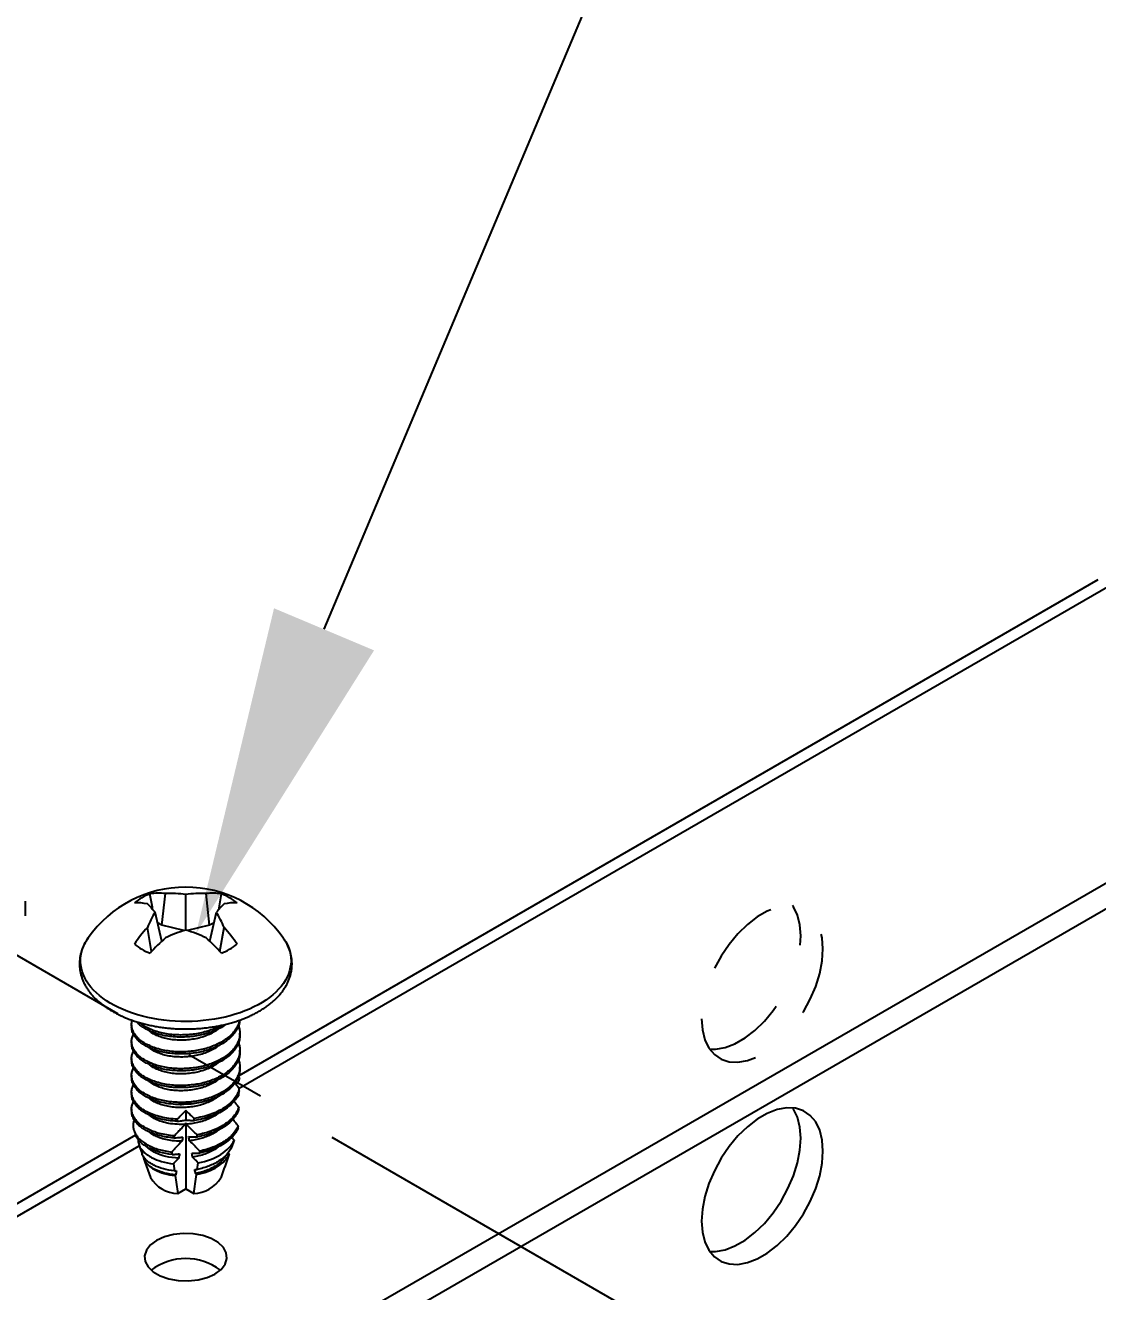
# Model space of a CAD drawing. Extents: x -3.5 to 15.6, y -13 to 0.
# Drawn here: x 4.466 to 6.091, y -5.516 to -3.599 of the extents above; entities that cross this region are included whole.
import ezdxf
from ezdxf import colors
from ezdxf.entities.mleader import LeaderData, LeaderLine
from ezdxf.math import Vec2, Vec3

# ---------------------------------------------------------------- set-up
doc = ezdxf.new("R2010")
doc.units = 0
doc.header["$LTSCALE"] = 0.5
doc.header["$MEASUREMENT"] = 0
doc.linetypes.add('CENTER', pattern=[2, 1.25, -0.25, 0.25, -0.25])
doc.linetypes.add('HIDDEN', pattern=[0.375, 0.25, -0.125])
for name, color, linetype in [('Centerline', 210, 'CENTER'), ('FAB DWG', 221, 'CONTINUOUS'), ('Hardware', 242, 'CONTINUOUS'), ('WallMount Bracket', 190, 'CONTINUOUS')]:
    doc.layers.add(name, color=color, linetype=linetype)
doc.styles.get("Standard").update_dxf_attribs({"font": 'arial.ttf'})

msp = doc.modelspace()

# ---------------------------------------------------------------- linework, layer by layer
at = {"layer": 'Centerline', "transparency": 16777216}
msp.add_line((4.064604, -4.782413), (6.660352, -6.281069), dxfattribs=at)
at = {"layer": 'Hardware', "linetype": 'Continuous', "lineweight": 25, "transparency": 16777216}
for p, q in [((4.466298, -4.947023), (4.466298, -4.924774)), ((4.673147, -4.961571), (4.678472, -4.913438)), ((4.709303, -4.968689), (4.709303, -4.914968)), ((4.745458, -4.961571), (4.740133, -4.913438)), ((4.759209, -4.937849), (4.763456, -4.913881)), ((4.672999, -4.985578), (4.662773, -4.941828)), ((4.745606, -4.985578), (4.755832, -4.941828)), ((4.657442, -5.001241), (4.651206, -4.964774)), ((4.673147, -4.961571), (4.66649, -4.957727)), ((4.706569, -4.969563), (4.673147, -4.961571)), ((4.745458, -4.961571), (4.712037, -4.969563)), ((4.752116, -4.957727), (4.745458, -4.961571)), ((4.761164, -5.001241), (4.767399, -4.964774)), ((4.627303, -5.112125), (4.627303, -5.115314)), ((4.627303, -5.137642), (4.627303, -5.140831)), ((4.791303, -5.128073), (4.791303, -5.124883)), ((4.791303, -5.15359), (4.791303, -5.1504)), ((4.627303, -5.163159), (4.627303, -5.166348)), ((4.791303, -5.179107), (4.791303, -5.175917)), ((4.627303, -5.188675), (4.627303, -5.191865)), ((4.790508, -5.194279), (4.787186, -5.19484)), ((4.789187, -5.190276), (4.790508, -5.194279)), ((4.627303, -5.214192), (4.627303, -5.217382)), ((4.78922, -5.215674), (4.78973, -5.216902)), ((4.709303, -5.231191), (4.709303, -5.231702)), ((4.78973, -5.216902), (4.788751, -5.217041)), ((4.627303, -5.239709), (4.627303, -5.242899)), ((4.709303, -5.242069), (4.709303, -5.25658)), ((4.630911, -5.272724), (4.632966, -5.278523)), ((4.709303, -5.260681), (4.709303, -5.360552)), ((4.782456, -5.28716), (4.778861, -5.29737)), ((4.638366, -5.293761), (4.643341, -5.307797)), ((4.688083, -5.304927), (4.688607, -5.308593)), ((4.730294, -5.306525), (4.730734, -5.303443)), ((4.730734, -5.303443), (4.730732, -5.30343)), ((4.773793, -5.305707), (4.77526, -5.307593)), ((4.645538, -5.313998), (4.655909, -5.343261)), ((4.662983, -5.331997), (4.66328, -5.331627)), ((4.690619, -5.322674), (4.692136, -5.333268)), ((4.726753, -5.33129), (4.728194, -5.321223)), ((4.697069, -5.367614), (4.709303, -5.360552)), ((4.709303, -5.360552), (4.721537, -5.367614))]:
    msp.add_line(p, q, dxfattribs=at)
at = {"layer": 'Hardware', "linetype": 'Continuous', "lineweight": 25, "transparency": 16777216, "flags": 128}
msp.add_lwpolyline([(4.857086, -4.980504), (4.85803, -4.981879), (4.860905, -4.986536), (4.863343, -4.991275), (4.865336, -4.996082), (4.86688, -5.000945), (4.867969, -5.005848), (4.868601, -5.010778), (4.868773, -5.01572), (4.868486, -5.020661), (4.867739, -5.025585), (4.866536, -5.03048), (4.86488, -5.03533), (4.862775, -5.040121), (4.860227, -5.044841), (4.857244, -5.049475), (4.853835, -5.054009), (4.850009, -5.058432), (4.845777, -5.062729), (4.841152, -5.06689), (4.836147, -5.070901), (4.830776, -5.074751), (4.825055, -5.078429), (4.819, -5.081924), (4.812628, -5.085227), (4.805959, -5.088328), (4.799011, -5.091217), (4.791805, -5.093887), (4.78436, -5.09633), (4.776699, -5.098539), (4.768844, -5.100507), (4.760817, -5.102229), (4.752642, -5.103699), (4.744342, -5.104915), (4.73594, -5.105871), (4.727462, -5.106566), (4.718932, -5.106996), (4.710373, -5.107162), (4.701812, -5.107063), (4.693272, -5.106698), (4.684779, -5.106069), (4.676356, -5.105178), (4.668028, -5.104027), (4.659819, -5.10262), (4.651753, -5.100961), (4.643853, -5.099054), (4.636141, -5.096905), (4.628641, -5.09452), (4.621373, -5.091906), (4.614358, -5.08907), (4.607617, -5.086021), (4.60117, -5.082768), (4.595034, -5.07932), (4.589228, -5.075687), (4.583768, -5.071879), (4.578669, -5.067907), (4.573948, -5.063783), (4.569617, -5.059518), (4.565688, -5.055126), (4.562174, -5.050618), (4.559084, -5.046008), (4.556427, -5.041308), (4.55421, -5.036533), (4.552441, -5.031697), (4.551124, -5.026812), (4.550264, -5.021894), (4.549861, -5.016956), (4.549919, -5.012013), (4.550436, -5.007078), (4.551411, -5.002167), (4.552841, -4.997293), (4.554723, -4.992471), (4.55705, -4.987713), (4.559816, -4.983035), (4.561519, -4.980504)], dxfattribs=at)
at = {"layer": 'Hardware', "linetype": 'Continuous', "lineweight": 25, "transparency": 16777216}
for centre, radius, start, end in [((4.709303, -5.084321), 0.180605, 35.088025, 144.911975), ((4.687307, -4.996901), 0.089031, 111.173443, 128.821181), ((4.63499, -5.004725), 0.077268, 77.885451, 92.593717), ((4.668483, -5.001736), 0.088862, 83.545215, 98.629578), ((4.685659, -5.080072), 0.166789, 81.850485, 92.469624), ((4.732946, -5.080072), 0.166789, 87.530376, 98.149515), ((4.750123, -5.001736), 0.088862, 81.370422, 96.454785), ((4.731299, -4.996901), 0.089031, 51.178819, 68.826557), ((4.783615, -5.004725), 0.077268, 87.406283, 102.114549), ((4.572014, -5.013206), 0.115465, 38.183037, 46.696604), ((4.833811, -5.042437), 0.198434, 149.535047, 156.959914), ((4.846592, -5.013206), 0.115465, 133.303396, 141.816963), ((4.584794, -5.042437), 0.198434, 23.040086, 30.464953), ((4.822225, -5.118421), 0.229901, 138.062745, 146.059802), ((4.596381, -5.118421), 0.229901, 33.940198, 41.937255), ((4.91649, -5.243095), 0.354402, 132.191049, 137.511631), ((4.789501, -5.223874), 0.26749, 107.446652, 114.524082), ((4.629104, -5.223874), 0.26749, 65.475918, 72.553348), ((4.502115, -5.243095), 0.354402, 42.488369, 47.808951), ((4.687307, -4.920696), 0.089031, 231.178819, 248.826557), ((4.731299, -4.920696), 0.089031, 291.173443, 308.821181), ((4.709303, -5.089422), 0.141769, 266.700402, 273.299598), ((4.720314, -5.213005), 0.091036, 276.572328, 310.881425), ((4.670828, -5.305097), 0.026798, 193.291218, 219.605402), ((4.697871, -5.319298), 0.048323, 209.728857, 269.048097), ((4.720194, -5.318088), 0.049544, 271.552597, 328.442026)]:
    msp.add_arc(centre, radius, start, end, dxfattribs=at)
for major_axis, ratio, start_param, end_param in [((0.062321, 0.512895), 0.10390592, 5.42915961, 5.43639533), ((0.055145, 0.579727), 0.10468317, 5.30065839, 5.30801504), ((0.062321, 0.512895), 0.10390592, 0.96300137, 0.96771048), ((-0.062321, 0.512895), 0.10390592, 5.3174782, 5.32018393), ((0.062321, 0.512895), 0.10390592, 5.3725775, 5.37953173), ((-0.062321, 0.512895), 0.10390592, 5.25905028, 5.26621633), ((0.055145, 0.579727), 0.10468317, 5.24317338, 5.25023477), ((0.062321, 0.512895), 0.10390592, 1.01985079, 1.02713426), ((0.049465, 0.407098), 0.10390592, 0.86332636, 0.87049742), ((-0.049465, 0.407098), 0.10390592, 5.41287653, 5.41985895), ((0.055145, 0.579727), 0.10468317, 5.1878026, 5.19462184), ((0.062321, 0.512895), 0.10390592, 1.07710324, 1.08410714), ((0.049465, 0.407098), 0.10390592, 0.93160354, 0.95124305), ((-0.049465, 0.407098), 0.10390592, 5.33409276, 5.35328026), ((-0.062321, 0.512895), 0.10390592, 5.20295671, 5.20985602), ((0.049465, 0.407098), 0.10390592, 1.0083206, 1.02679992), ((-0.049465, 0.407098), 0.10390592, 5.26014985, 5.27825116), ((-0.049465, 0.407098), 0.10390592, 5.18990612, 5.20716877), ((0.049465, 0.407098), 0.10390592, 1.08083288, 1.09842246)]:
    msp.add_ellipse((4.709303, -5.529166), major_axis=major_axis, ratio=ratio, start_param=start_param, end_param=end_param, dxfattribs=at)
for points, knots in [([(4.659389, -4.937881), (4.659163, -4.936608), (4.657738, -4.928607), (4.656332, -4.920608), (4.655149, -4.913881)], [0, 0, 0, 0, 0.15913428, 1, 1, 1, 1]), ([(4.561517, -4.980569), (4.560692, -4.981758), (4.558785, -4.984505), (4.556252, -4.98896), (4.55386, -4.993875), (4.5519, -4.998858), (4.550357, -5.003884), (4.549236, -5.00894), (4.548532, -5.01401), (4.548243, -5.019081), (4.548365, -5.024141), (4.548897, -5.029179), (4.549834, -5.034184), (4.551174, -5.039145), (4.552915, -5.044053), (4.555055, -5.0489), (4.557593, -5.053674), (4.560526, -5.058366), (4.563849, -5.062961), (4.567558, -5.067448), (4.571642, -5.071811), (4.576092, -5.076038), (4.580893, -5.080114), (4.586031, -5.084028), (4.59149, -5.087769), (4.597252, -5.091326), (4.6033, -5.09469), (4.609614, -5.097854), (4.616178, -5.100812), (4.622972, -5.103556), (4.629979, -5.106083), (4.637181, -5.108388), (4.644559, -5.110466), (4.652095, -5.112314), (4.65977, -5.11393), (4.667565, -5.115309), (4.675462, -5.11645), (4.68344, -5.11735), (4.691481, -5.118008), (4.699565, -5.118423), (4.707672, -5.118594), (4.715783, -5.118521), (4.723878, -5.118204), (4.731938, -5.117644), (4.739942, -5.116841), (4.747872, -5.115797), (4.755708, -5.114514), (4.763431, -5.112994), (4.771023, -5.11124), (4.778465, -5.109254), (4.78574, -5.107041), (4.792828, -5.104603), (4.799712, -5.101945), (4.806376, -5.099071), (4.812801, -5.095985), (4.818971, -5.092693), (4.824869, -5.0892), (4.830477, -5.085513), (4.835778, -5.081639), (4.840755, -5.077585), (4.84539, -5.073364), (4.849667, -5.068985), (4.853571, -5.064463), (4.857087, -5.059811), (4.860204, -5.055048), (4.862911, -5.05019), (4.865203, -5.045256), (4.867075, -5.040263), (4.868526, -5.035229), (4.869557, -5.030169), (4.870171, -5.025098), (4.870371, -5.020028), (4.87016, -5.014971), (4.869541, -5.00994), (4.868516, -5.004944), (4.86709, -4.999994), (4.865261, -4.995098), (4.863041, -4.990264), (4.860396, -4.985515), (4.858181, -4.981966), (4.856735, -4.980049), (4.856425, -4.979639)], [0, 0, 0, 0, 0.00977407, 0.02260466, 0.03532261, 0.04792295, 0.06040818, 0.0727886, 0.08508169, 0.09731079, 0.10950335, 0.12168596, 0.1338816, 0.14611891, 0.15842334, 0.17081545, 0.18330963, 0.19591329, 0.20862676, 0.22144387, 0.23435331, 0.24734037, 0.26038878, 0.27348247, 0.28660678, 0.29974919, 0.31289966, 0.3260487, 0.33919124, 0.35232411, 0.36544546, 0.37855447, 0.3916511, 0.40473584, 0.41780957, 0.43087346, 0.44392885, 0.45697721, 0.47002012, 0.48305917, 0.49609602, 0.50913233, 0.52216961, 0.53520917, 0.5482527, 0.56130189, 0.57435843, 0.58742396, 0.60050009, 0.61358833, 0.62669003, 0.63980636, 0.65293813, 0.66608567, 0.67924867, 0.69242588, 0.70561483, 0.71881145, 0.73200779, 0.74519387, 0.75835763, 0.77148433, 0.78455706, 0.7975578, 0.8104691, 0.82327613, 0.83596887, 0.84854387, 0.86100534, 0.8733652, 0.88564232, 0.89786111, 0.91004963, 0.92223253, 0.93443483, 0.94668462, 0.95900643, 0.97141959, 0.98393702, 0.9965646, 1, 1, 1, 1]), ([(4.65132, -5.142371), (4.648956, -5.141061), (4.644167, -5.138408), (4.638253, -5.133791), (4.633394, -5.128736), (4.629867, -5.123313), (4.627715, -5.11767), (4.627147, -5.111971), (4.627418, -5.107867), (4.628258, -5.105737), (4.628369, -5.105454)], [0, 0, 0, 0, 0.13500533, 0.27356082, 0.41458926, 0.55688775, 0.69918625, 0.84021469, 0.97877018, 1, 1, 1, 1]), ([(4.65132, -5.14556), (4.648956, -5.144251), (4.644167, -5.141597), (4.638253, -5.136981), (4.63339, -5.131926), (4.62988, -5.126502), (4.627691, -5.120927), (4.627446, -5.117157), (4.627327, -5.115314)], [0, 0, 0, 0, 0.16161202, 0.32747387, 0.49629602, 0.66663854, 0.83698105, 1, 1, 1, 1]), ([(4.65132, -5.120043), (4.648964, -5.118732), (4.64419, -5.116074), (4.638644, -5.111859), (4.635959, -5.108877), (4.634786, -5.107574)], [0, 0, 0, 0, 0.354278119, 0.71787251, 1, 1, 1, 1]), ([(4.65132, -5.116854), (4.648934, -5.115552), (4.644488, -5.113128), (4.64103, -5.110289), (4.639428, -5.108975)], [0, 0, 0, 0, 0.53686672, 1, 1, 1, 1]), ([(4.791037, -5.105171), (4.790927, -5.106606), (4.790653, -5.110214), (4.788688, -5.115865), (4.785368, -5.122105), (4.780674, -5.12817), (4.774675, -5.13395), (4.767459, -5.139281), (4.759207, -5.144014), (4.750151, -5.148031), (4.740555, -5.151259), (4.730583, -5.153682), (4.720266, -5.155361), (4.709614, -5.156316), (4.69877, -5.156481), (4.688017, -5.155822), (4.677638, -5.154349), (4.667927, -5.152097), (4.659019, -5.149208), (4.653864, -5.146766), (4.65132, -5.14556)], [0, 0, 0, 0, 0.03635245, 0.09141888, 0.14648532, 0.20299981, 0.26052297, 0.31856416, 0.37660536, 0.43412852, 0.49064301, 0.54570944, 0.60077588, 0.65729036, 0.71481352, 0.77285472, 0.83089592, 0.88841908, 0.94493357, 1, 1, 1, 1]), ([(4.790667, -5.105298), (4.790635, -5.105623), (4.790387, -5.108117), (4.788641, -5.112671), (4.785381, -5.118917), (4.780671, -5.12498), (4.774676, -5.130761), (4.767458, -5.136091), (4.759207, -5.140824), (4.750151, -5.144841), (4.740555, -5.14807), (4.730583, -5.150493), (4.720266, -5.152171), (4.709614, -5.153126), (4.69877, -5.153291), (4.688017, -5.152632), (4.677638, -5.151159), (4.667927, -5.148907), (4.659019, -5.146018), (4.653864, -5.143576), (4.65132, -5.142371)], [0, 0, 0, 0, 0.0084936, 0.065152, 0.12181039, 0.1799587, 0.23914484, 0.298864, 0.35858315, 0.4177693, 0.47591761, 0.532576, 0.58923439, 0.6473827, 0.70656884, 0.766288, 0.82600715, 0.8851933, 0.94334161, 1, 1, 1, 1]), ([(4.770447, -5.111329), (4.769413, -5.112118), (4.766022, -5.114711), (4.759168, -5.118477), (4.750161, -5.122519), (4.740552, -5.125741), (4.730584, -5.128166), (4.720266, -5.129844), (4.709614, -5.130799), (4.69877, -5.130964), (4.688017, -5.130305), (4.677638, -5.128832), (4.667927, -5.12658), (4.659019, -5.123691), (4.653864, -5.121249), (4.65132, -5.120043)], [0, 0, 0, 0, 0.0359715, 0.11808248, 0.1994606, 0.27941175, 0.35731433, 0.43521691, 0.51516806, 0.59654618, 0.67865717, 0.76076815, 0.84214627, 0.92209742, 1, 1, 1, 1]), ([(4.762726, -5.113089), (4.761514, -5.113809), (4.757617, -5.116121), (4.750117, -5.119302), (4.740563, -5.122558), (4.730581, -5.124974), (4.720267, -5.126655), (4.709614, -5.127609), (4.69877, -5.127774), (4.688017, -5.127115), (4.677638, -5.125642), (4.667927, -5.12339), (4.659019, -5.120501), (4.653864, -5.118059), (4.65132, -5.116854)], [0, 0, 0, 0, 0.03999669, 0.1285801, 0.21561019, 0.30041035, 0.3852105, 0.47224059, 0.56082401, 0.65020517, 0.73958634, 0.82816975, 0.91519985, 1, 1, 1, 1]), ([(4.789192, -5.113711), (4.789729, -5.115238), (4.79105, -5.118996), (4.791506, -5.125086), (4.790804, -5.131755), (4.78872, -5.138194), (4.785359, -5.144432), (4.780677, -5.150498), (4.774674, -5.156277), (4.767459, -5.161608), (4.759207, -5.166341), (4.750151, -5.170358), (4.740555, -5.173586), (4.730583, -5.17601), (4.720266, -5.177688), (4.709614, -5.178643), (4.69877, -5.178808), (4.688017, -5.178149), (4.677638, -5.176676), (4.667927, -5.174424), (4.659019, -5.171535), (4.653864, -5.169093), (4.65132, -5.167888)], [0, 0, 0, 0, 0.03524289, 0.08673833, 0.1373308, 0.18662695, 0.23592311, 0.28651557, 0.33801102, 0.38997021, 0.44192941, 0.49342485, 0.54401732, 0.59331348, 0.64260963, 0.6932021, 0.74469754, 0.79665674, 0.84861593, 0.90011138, 0.95070385, 1, 1, 1, 1]), ([(4.758521, -5.118624), (4.757482, -5.119468), (4.754247, -5.122097), (4.747538, -5.125788), (4.738789, -5.129555), (4.729425, -5.132371), (4.719653, -5.134296), (4.709527, -5.135408), (4.699201, -5.135622), (4.689039, -5.134904), (4.679458, -5.133254), (4.670696, -5.130827), (4.665728, -5.128593), (4.66328, -5.127492)], [0, 0, 0, 0, 0.04605928, 0.14350482, 0.23969966, 0.33348776, 0.42552164, 0.52023112, 0.6169778, 0.71456434, 0.81172912, 0.907243, 1, 1, 1, 1]), ([(4.65132, -5.167888), (4.648956, -5.166578), (4.644167, -5.163925), (4.638252, -5.159308), (4.633395, -5.154253), (4.629862, -5.148829), (4.627733, -5.143188), (4.627083, -5.137483), (4.62775, -5.131856), (4.629316, -5.128227), (4.630087, -5.126441)], [0, 0, 0, 0, 0.12128193, 0.24575315, 0.37244594, 0.50027968, 0.62811342, 0.75480621, 0.87927743, 1, 1, 1, 1]), ([(4.791279, -5.128074), (4.791287, -5.128152), (4.791521, -5.130461), (4.790695, -5.134947), (4.788748, -5.141383), (4.785351, -5.147622), (4.780679, -5.153687), (4.774674, -5.159467), (4.767459, -5.164798), (4.759207, -5.169531), (4.750151, -5.173548), (4.740555, -5.176776), (4.730583, -5.179199), (4.720266, -5.180878), (4.709614, -5.181833), (4.69877, -5.181998), (4.688017, -5.181339), (4.677638, -5.179866), (4.667927, -5.177614), (4.659019, -5.174725), (4.653864, -5.172282), (4.65132, -5.171077)], [0, 0, 0, 0, 0.00193451, 0.0572249, 0.11109861, 0.16497231, 0.22026271, 0.27653992, 0.33332396, 0.39010799, 0.44638521, 0.5016756, 0.5555493, 0.60942301, 0.6647134, 0.72099062, 0.77777465, 0.83455869, 0.8908359, 0.9461263, 1, 1, 1, 1]), ([(4.789192, -5.139228), (4.789729, -5.140755), (4.79105, -5.144513), (4.791506, -5.150603), (4.790804, -5.157272), (4.78872, -5.163711), (4.785359, -5.169949), (4.780677, -5.176015), (4.774674, -5.181794), (4.767459, -5.187125), (4.759207, -5.191858), (4.750151, -5.195875), (4.740555, -5.199103), (4.730583, -5.201527), (4.720266, -5.203205), (4.709614, -5.20416), (4.69877, -5.204325), (4.688017, -5.203666), (4.677638, -5.202193), (4.667927, -5.199941), (4.659019, -5.197052), (4.653864, -5.19461), (4.65132, -5.193404)], [0, 0, 0, 0, 0.03524289, 0.08673833, 0.1373308, 0.18662695, 0.23592311, 0.28651557, 0.33801102, 0.38997021, 0.44192941, 0.49342485, 0.54401732, 0.59331348, 0.64260963, 0.6932021, 0.74469754, 0.79665674, 0.84861593, 0.90011138, 0.95070385, 1, 1, 1, 1]), ([(4.66328, -5.127492), (4.660998, -5.126286), (4.657256, -5.124308), (4.654533, -5.121931), (4.653471, -5.121003)], [0, 0, 0, 0, 0.60987833, 1, 1, 1, 1]), ([(4.65132, -5.193404), (4.648956, -5.192095), (4.644167, -5.189441), (4.638252, -5.184825), (4.633395, -5.17977), (4.629862, -5.174346), (4.627733, -5.168705), (4.627083, -5.163), (4.62775, -5.157373), (4.629316, -5.153744), (4.630087, -5.151958)], [0, 0, 0, 0, 0.12128193, 0.24575315, 0.37244594, 0.50027968, 0.62811342, 0.75480621, 0.87927743, 1, 1, 1, 1]), ([(4.65132, -5.171077), (4.648956, -5.169768), (4.644167, -5.167114), (4.638253, -5.162498), (4.63339, -5.157443), (4.62988, -5.152019), (4.627691, -5.146444), (4.627446, -5.142674), (4.627327, -5.14083)], [0, 0, 0, 0, 0.16161202, 0.32747387, 0.49629602, 0.66663854, 0.83698105, 1, 1, 1, 1]), ([(4.791279, -5.153591), (4.791287, -5.153669), (4.791521, -5.155978), (4.790695, -5.160464), (4.788748, -5.1669), (4.785351, -5.173139), (4.780679, -5.179204), (4.774674, -5.184984), (4.767459, -5.190315), (4.759207, -5.195048), (4.750151, -5.199065), (4.740555, -5.202293), (4.730583, -5.204716), (4.720266, -5.206395), (4.709614, -5.20735), (4.69877, -5.207514), (4.688017, -5.206856), (4.677638, -5.205383), (4.667927, -5.203131), (4.659019, -5.200242), (4.653864, -5.197799), (4.65132, -5.196594)], [0, 0, 0, 0, 0.00193451, 0.0572249, 0.11109861, 0.16497231, 0.22026271, 0.27653992, 0.33332396, 0.39010799, 0.44638521, 0.5016756, 0.5555493, 0.60942301, 0.6647134, 0.72099062, 0.77777465, 0.83455869, 0.8908359, 0.9461263, 1, 1, 1, 1]), ([(4.66328, -5.153009), (4.660998, -5.151803), (4.657256, -5.149825), (4.654533, -5.147448), (4.653471, -5.14652)], [0, 0, 0, 0, 0.60987833, 1, 1, 1, 1]), ([(4.758521, -5.144141), (4.757482, -5.144985), (4.754247, -5.147614), (4.747538, -5.151305), (4.738789, -5.155072), (4.729425, -5.157888), (4.719653, -5.159813), (4.709527, -5.160924), (4.699201, -5.161139), (4.689039, -5.16042), (4.679458, -5.158771), (4.670696, -5.156344), (4.665728, -5.15411), (4.66328, -5.153009)], [0, 0, 0, 0, 0.04605928, 0.14350482, 0.23969966, 0.33348776, 0.42552164, 0.52023112, 0.6169778, 0.71456434, 0.81172912, 0.907243, 1, 1, 1, 1]), ([(4.65132, -5.218921), (4.648956, -5.217612), (4.644167, -5.214958), (4.638252, -5.210342), (4.633395, -5.205287), (4.629862, -5.199863), (4.627733, -5.194222), (4.627083, -5.188517), (4.62775, -5.18289), (4.629316, -5.179261), (4.630087, -5.177474)], [0, 0, 0, 0, 0.12128193, 0.24575315, 0.37244594, 0.50027968, 0.62811342, 0.75480621, 0.87927743, 1, 1, 1, 1]), ([(4.65132, -5.196594), (4.648956, -5.195285), (4.644167, -5.192631), (4.638253, -5.188014), (4.63339, -5.18296), (4.62988, -5.177535), (4.627691, -5.171961), (4.627446, -5.168191), (4.627327, -5.166347)], [0, 0, 0, 0, 0.16161202, 0.32747387, 0.49629602, 0.66663854, 0.83698105, 1, 1, 1, 1]), ([(4.789192, -5.164744), (4.789729, -5.166271), (4.79105, -5.17003), (4.791506, -5.176119), (4.790804, -5.182789), (4.78872, -5.189228), (4.785359, -5.195466), (4.780677, -5.201531), (4.774674, -5.207311), (4.767459, -5.212642), (4.759207, -5.217375), (4.750151, -5.221392), (4.740555, -5.22462), (4.730583, -5.227043), (4.720266, -5.228722), (4.709614, -5.229677), (4.69877, -5.229842), (4.688017, -5.229183), (4.677638, -5.22771), (4.667927, -5.225458), (4.659019, -5.222569), (4.653864, -5.220127), (4.65132, -5.218921)], [0, 0, 0, 0, 0.03524289, 0.08673833, 0.1373308, 0.18662695, 0.23592311, 0.28651557, 0.33801102, 0.38997021, 0.44192941, 0.49342485, 0.54401732, 0.59331348, 0.64260963, 0.6932021, 0.74469754, 0.79665674, 0.84861593, 0.90011138, 0.95070385, 1, 1, 1, 1]), ([(4.66328, -5.178526), (4.660998, -5.177319), (4.657256, -5.175341), (4.654533, -5.172964), (4.653471, -5.172037)], [0, 0, 0, 0, 0.60987833, 1, 1, 1, 1]), ([(4.758521, -5.169658), (4.757482, -5.170502), (4.754247, -5.173131), (4.747538, -5.176822), (4.738789, -5.180589), (4.729425, -5.183405), (4.719653, -5.18533), (4.709527, -5.186441), (4.699201, -5.186656), (4.689039, -5.185937), (4.679458, -5.184288), (4.670696, -5.181861), (4.665728, -5.179627), (4.66328, -5.178526)], [0, 0, 0, 0, 0.04605928, 0.14350482, 0.23969966, 0.33348776, 0.42552164, 0.52023112, 0.6169778, 0.71456434, 0.81172912, 0.907243, 1, 1, 1, 1]), ([(4.65132, -5.222111), (4.648956, -5.220801), (4.644167, -5.218148), (4.638253, -5.213531), (4.63339, -5.208477), (4.62988, -5.203052), (4.627691, -5.197478), (4.627446, -5.193708), (4.627327, -5.191864)], [0, 0, 0, 0, 0.16161202, 0.32747387, 0.49629602, 0.66663854, 0.83698105, 1, 1, 1, 1]), ([(4.758521, -5.195175), (4.757482, -5.196019), (4.754247, -5.198648), (4.747538, -5.202339), (4.738789, -5.206106), (4.729425, -5.208922), (4.719653, -5.210847), (4.709527, -5.211958), (4.699201, -5.212173), (4.689039, -5.211454), (4.679458, -5.209804), (4.670696, -5.207378), (4.665728, -5.205144), (4.66328, -5.204043)], [0, 0, 0, 0, 0.04605928, 0.14350482, 0.23969966, 0.33348776, 0.42552164, 0.52023112, 0.6169778, 0.71456434, 0.81172912, 0.907243, 1, 1, 1, 1]), ([(4.791279, -5.179108), (4.791287, -5.179186), (4.791521, -5.181494), (4.790695, -5.185981), (4.788748, -5.192417), (4.785351, -5.198656), (4.780679, -5.204721), (4.774674, -5.210501), (4.767338, -5.215921), (4.758787, -5.220794), (4.749224, -5.224955), (4.739089, -5.228228), (4.728548, -5.230675), (4.721318, -5.231614), (4.717683, -5.232087)], [0, 0, 0, 0, 0.00310427, 0.09182759, 0.17827758, 0.26472757, 0.3534509, 0.44375776, 0.53487789, 0.63055517, 0.72529181, 0.81820187, 0.90861678, 1, 1, 1, 1]), ([(4.785389, -5.20247), (4.785734, -5.202105), (4.787417, -5.200323), (4.789092, -5.198527), (4.790424, -5.197099)], [0, 0, 0, 0, 0.20500416, 1, 1, 1, 1]), ([(4.65132, -5.244438), (4.648956, -5.243129), (4.644167, -5.240475), (4.638252, -5.235859), (4.633395, -5.230804), (4.629862, -5.22538), (4.627733, -5.219739), (4.627083, -5.214034), (4.62775, -5.208407), (4.629316, -5.204778), (4.630087, -5.202991)], [0, 0, 0, 0, 0.12128193, 0.24575315, 0.37244594, 0.50027968, 0.62811342, 0.75480621, 0.87927743, 1, 1, 1, 1]), ([(4.66328, -5.204043), (4.660998, -5.202836), (4.657256, -5.200858), (4.654533, -5.198481), (4.653471, -5.197554)], [0, 0, 0, 0, 0.60987833, 1, 1, 1, 1]), ([(4.790478, -5.208702), (4.789869, -5.211367), (4.788949, -5.213919), (4.786477, -5.218968), (4.784904, -5.221494), (4.779161, -5.228927), (4.773942, -5.233679), (4.761334, -5.241978), (4.753961, -5.245512), (4.742245, -5.24956), (4.738233, -5.250704), (4.730163, -5.252579), (4.726096, -5.253319), (4.721852, -5.253903)], [0, 0, 0, 0, 0.125, 0.125, 0.25, 0.25, 0.5, 0.5, 0.75, 0.75, 0.875, 0.875, 1, 1, 1, 1]), ([(4.79039, -5.212265), (4.789758, -5.214892), (4.788826, -5.217404), (4.786337, -5.222395), (4.784761, -5.22489), (4.779037, -5.23223), (4.773864, -5.236921), (4.761401, -5.245123), (4.754126, -5.248623), (4.742559, -5.252651), (4.738597, -5.253794), (4.730624, -5.255675), (4.726616, -5.256419), (4.722432, -5.257011)], [0, 0, 0, 0, 0.125, 0.125, 0.25, 0.25, 0.5, 0.5, 0.75, 0.75, 0.875, 0.875, 1, 1, 1, 1]), ([(4.783714, -5.200462), (4.784359, -5.201232), (4.786632, -5.203949), (4.788872, -5.206718), (4.790478, -5.208702)], [0, 0, 0, 0, 0.28342413, 1, 1, 1, 1]), ([(4.65132, -5.269955), (4.648956, -5.268646), (4.644167, -5.265992), (4.638252, -5.261376), (4.633395, -5.256321), (4.629862, -5.250897), (4.627733, -5.245256), (4.627083, -5.239551), (4.62775, -5.233924), (4.629316, -5.230295), (4.630087, -5.228508)], [0, 0, 0, 0, 0.12128193, 0.24575315, 0.37244594, 0.50027968, 0.62811342, 0.75480621, 0.87927743, 1, 1, 1, 1]), ([(4.65132, -5.247628), (4.648956, -5.246318), (4.644167, -5.243665), (4.638253, -5.239048), (4.63339, -5.233994), (4.62988, -5.228569), (4.627691, -5.222995), (4.627446, -5.219225), (4.627327, -5.217381)], [0, 0, 0, 0, 0.16161202, 0.32747387, 0.49629602, 0.66663854, 0.83698105, 1, 1, 1, 1]), ([(4.700759, -5.232925), (4.691389, -5.232841), (4.682071, -5.231809), (4.665153, -5.228045), (4.657574, -5.225324), (4.65132, -5.222111)], [0, 0, 0, 0, 0.5, 0.5, 1, 1, 1, 1]), ([(4.66328, -5.22956), (4.660998, -5.228353), (4.65725, -5.226372), (4.654524, -5.223991), (4.653457, -5.22306)], [0, 0, 0, 0, 0.608935426, 1, 1, 1, 1]), ([(4.758448, -5.220748), (4.757433, -5.221573), (4.75422, -5.224182), (4.747537, -5.227855), (4.738789, -5.231623), (4.729425, -5.234439), (4.719653, -5.236364), (4.709527, -5.237475), (4.699201, -5.23769), (4.689039, -5.236971), (4.679458, -5.235321), (4.670696, -5.232895), (4.665728, -5.23066), (4.66328, -5.22956)], [0, 0, 0, 0, 0.04506642, 0.14261338, 0.23890833, 0.33279406, 0.42492372, 0.51973177, 0.61657915, 0.71426725, 0.81153316, 0.90714646, 1, 1, 1, 1]), ([(4.700759, -5.232925), (4.702995, -5.232665), (4.705249, -5.232361), (4.707528, -5.231997), (4.708118, -5.231903), (4.708709, -5.231805), (4.709303, -5.231702)], [0, 0, 0, 0, 0.000277358782, 0.000277358782, 0.000277358782, 0.000349185876, 0.000349185876, 0.000349185876, 0.000349185876]), ([(4.709303, -5.231702), (4.709313, -5.231702), (4.709324, -5.231703), (4.709334, -5.231704), (4.710736, -5.231791), (4.712132, -5.231864), (4.713523, -5.231927), (4.714914, -5.23199), (4.716301, -5.232043), (4.717683, -5.232087)], [0.000276016263, 0.000276016263, 0.000276016263, 0.000276016263, 0.000277350344, 0.000277350344, 0.000277350344, 0.000455539903, 0.000455539903, 0.000455539903, 0.000633750179, 0.000633750179, 0.000633750179, 0.000633750179]), ([(4.782163, -5.227788), (4.783229, -5.229098), (4.785746, -5.232193), (4.788237, -5.235329), (4.789672, -5.237137)], [0, 0, 0, 0, 0.42355348, 1, 1, 1, 1]), ([(4.783179, -5.226693), (4.784055, -5.225752), (4.786204, -5.22344), (4.788347, -5.221117), (4.789617, -5.219739)], [0, 0, 0, 0, 0.40732771, 1, 1, 1, 1]), ([(4.65132, -5.273145), (4.648956, -5.271835), (4.644167, -5.269182), (4.638253, -5.264565), (4.63339, -5.259511), (4.62988, -5.254086), (4.627691, -5.248512), (4.627446, -5.244742), (4.627327, -5.242898)], [0, 0, 0, 0, 0.16161202, 0.32747387, 0.49629602, 0.66663854, 0.83698105, 1, 1, 1, 1]), ([(4.69652, -5.255151), (4.687887, -5.254815), (4.67941, -5.253668), (4.664011, -5.24996), (4.657102, -5.247409), (4.65132, -5.244438)], [0, 0, 0, 0, 0.5, 0.5, 1, 1, 1, 1]), ([(4.695931, -5.258317), (4.687403, -5.257949), (4.679043, -5.256788), (4.663853, -5.253092), (4.657036, -5.250565), (4.65132, -5.247628)], [0, 0, 0, 0, 0.5, 0.5, 1, 1, 1, 1]), ([(4.66328, -5.255077), (4.660998, -5.25387), (4.657264, -5.251897), (4.654547, -5.249526), (4.653491, -5.248605)], [0, 0, 0, 0, 0.61133663, 1, 1, 1, 1]), ([(4.709303, -5.242069), (4.708565, -5.242807), (4.707828, -5.243547), (4.707093, -5.24429), (4.705321, -5.246078), (4.703555, -5.247879), (4.701794, -5.24969), (4.700032, -5.251501), (4.698274, -5.253322), (4.69652, -5.255151)], [0.000194876073, 0.000194876073, 0.000194876073, 0.000194876073, 0.000277366476, 0.000277366476, 0.000277366476, 0.00047596545, 0.00047596545, 0.00047596545, 0.000674611335, 0.000674611335, 0.000674611335, 0.000674611335]), ([(4.721852, -5.253903), (4.719355, -5.251469), (4.716846, -5.249064), (4.714326, -5.246702), (4.712657, -5.245137), (4.710983, -5.243591), (4.709303, -5.242069)], [0, 0, 0, 0, 0.000277363308, 0.000277363308, 0.000277363308, 0.000460990291, 0.000460990291, 0.000460990291, 0.000460990291]), ([(4.75857, -5.24617), (4.757516, -5.247027), (4.754273, -5.249665), (4.747563, -5.253359), (4.738843, -5.257121), (4.729512, -5.259923), (4.719775, -5.261899), (4.713128, -5.262513), (4.709757, -5.262825)], [0, 0, 0, 0, 0.090043018, 0.277054381, 0.461679864, 0.641713172, 0.818310237, 1, 1, 1, 1]), ([(4.789672, -5.237137), (4.788906, -5.239502), (4.787898, -5.241773), (4.785311, -5.246356), (4.783737, -5.248637), (4.778174, -5.255336), (4.773332, -5.259603), (4.761866, -5.267139), (4.755254, -5.270402), (4.744718, -5.274278), (4.741106, -5.275402), (4.733806, -5.277308), (4.730165, -5.278079), (4.726397, -5.278721)], [0, 0, 0, 0, 0.125, 0.125, 0.25, 0.25, 0.5, 0.5, 0.75, 0.75, 0.875, 0.875, 1, 1, 1, 1]), ([(4.789556, -5.240681), (4.788774, -5.243009), (4.787756, -5.24525), (4.785159, -5.249775), (4.783586, -5.252026), (4.778052, -5.258635), (4.773257, -5.262842), (4.761932, -5.270285), (4.755413, -5.273514), (4.745022, -5.277365), (4.741458, -5.278486), (4.734255, -5.280393), (4.73066, -5.281168), (4.72695, -5.281815)], [0, 0, 0, 0, 0.125, 0.125, 0.25, 0.25, 0.5, 0.5, 0.75, 0.75, 0.875, 0.875, 1, 1, 1, 1]), ([(4.631368, -5.255998), (4.631122, -5.256538), (4.630175, -5.258622), (4.629543, -5.262353), (4.629469, -5.267104), (4.630445, -5.271844), (4.632424, -5.276499), (4.635378, -5.281018), (4.639532, -5.285598), (4.644996, -5.290154), (4.64981, -5.292956), (4.652216, -5.294357)], [0, 0, 0, 0, 0.03973992, 0.15319481, 0.26700328, 0.38045852, 0.4952345, 0.61037627, 0.72515209, 0.86257621, 1, 1, 1, 1]), ([(4.691906, -5.280412), (4.684112, -5.279848), (4.676548, -5.278616), (4.66278, -5.275019), (4.656585, -5.27266), (4.65132, -5.269955)], [0, 0, 0, 0, 0.5, 0.5, 1, 1, 1, 1]), ([(4.691345, -5.28356), (4.683655, -5.282972), (4.676202, -5.281732), (4.662631, -5.278152), (4.656522, -5.275817), (4.65132, -5.273145)], [0, 0, 0, 0, 0.5, 0.5, 1, 1, 1, 1]), ([(4.66328, -5.280593), (4.660998, -5.279387), (4.657244, -5.277402), (4.654513, -5.275017), (4.653442, -5.274082)], [0, 0, 0, 0, 0.60786539, 1, 1, 1, 1]), ([(4.708836, -5.262883), (4.700384, -5.263382), (4.691735, -5.262935), (4.675998, -5.260184), (4.668948, -5.257895), (4.66328, -5.255077)], [0, 0, 0, 0, 0.5, 0.5, 1, 1, 1, 1]), ([(4.708836, -5.262883), (4.70636, -5.265373), (4.703896, -5.267893), (4.70144, -5.270432), (4.699845, -5.272081), (4.698253, -5.273739), (4.696665, -5.275402), (4.695076, -5.277066), (4.69349, -5.278737), (4.691906, -5.280412)], [0, 0, 0, 0, 0.00027735034, 0.00027735034, 0.00027735034, 0.000457533305, 0.000457533305, 0.000457533305, 0.000637738133, 0.000637738133, 0.000637738133, 0.000637738133]), ([(4.695931, -5.258317), (4.697098, -5.258211), (4.69827, -5.258096), (4.699447, -5.257968), (4.700624, -5.257841), (4.701806, -5.257701), (4.702994, -5.257546), (4.705076, -5.257275), (4.707178, -5.256959), (4.709303, -5.25658)], [0, 0, 0, 0, 0.000146512794, 0.000146512794, 0.000146512794, 0.000293027982, 0.000293027982, 0.000293027982, 0.000549797407, 0.000549797407, 0.000549797407, 0.000549797407]), ([(4.709303, -5.25658), (4.711367, -5.256698), (4.713419, -5.256786), (4.715461, -5.256853), (4.716628, -5.256891), (4.717792, -5.256923), (4.718954, -5.256949), (4.720116, -5.256975), (4.721275, -5.256996), (4.722432, -5.257011)], [0.000037699219, 0.000037699219, 0.000037699219, 0.000037699219, 0.000300760964, 0.000300760964, 0.000300760964, 0.000451179769, 0.000451179769, 0.000451179769, 0.000601605374, 0.000601605374, 0.000601605374, 0.000601605374]), ([(4.726397, -5.278721), (4.725025, -5.277356), (4.723651, -5.275999), (4.722273, -5.274652), (4.720895, -5.273304), (4.719514, -5.271966), (4.71813, -5.27064), (4.715355, -5.267981), (4.712565, -5.265368), (4.709757, -5.262825)], [0, 0, 0, 0, 0.000153148668, 0.000153148668, 0.000153148668, 0.000306300582, 0.000306300582, 0.000306300582, 0.000613217114, 0.000613217114, 0.000613217114, 0.000613217114]), ([(4.75862, -5.27168), (4.757549, -5.272539), (4.754491, -5.274993), (4.748377, -5.278435), (4.740622, -5.281935), (4.732348, -5.284662), (4.723746, -5.2867), (4.717849, -5.287488), (4.714878, -5.287885)], [0, 0, 0, 0, 0.09984648, 0.28502818, 0.46829214, 0.64783843, 0.82258511, 1, 1, 1, 1]), ([(4.788644, -5.265427), (4.786908, -5.269575), (4.78428, -5.273731), (4.777193, -5.281711), (4.772739, -5.285513), (4.762392, -5.292307), (4.756506, -5.295294), (4.743984, -5.300184), (4.737358, -5.302085), (4.730732, -5.30343)], [0, 0, 0, 0, 0.25, 0.25, 0.5, 0.5, 0.75, 0.75, 1, 1, 1, 1]), ([(4.780671, -5.255318), (4.780941, -5.255652), (4.78242, -5.257481), (4.785072, -5.26086), (4.787453, -5.263904), (4.788644, -5.265427)], [0, 0, 0, 0, 0.1004255, 0.55020017, 1, 1, 1, 1]), ([(4.653504, -5.298857), (4.651084, -5.297491), (4.646198, -5.294731), (4.64123, -5.290601), (4.637777, -5.286917), (4.635495, -5.283788), (4.633881, -5.280976), (4.633261, -5.279177), (4.633028, -5.2785)], [0, 0, 0, 0, 0.23850219, 0.48181998, 0.62380039, 0.76578088, 0.91187571, 1, 1, 1, 1]), ([(4.63721, -5.286007), (4.63718, -5.286609), (4.637096, -5.288293), (4.637523, -5.291049), (4.638446, -5.294227), (4.639889, -5.297328), (4.641817, -5.300362), (4.644252, -5.303322), (4.647551, -5.306524), (4.651857, -5.309896), (4.655677, -5.312078), (4.6576, -5.313177)], [0, 0, 0, 0, 0.05977016, 0.16704992, 0.27432972, 0.37977543, 0.48522114, 0.59372932, 0.70223745, 0.85008904, 1, 1, 1, 1]), ([(4.703588, -5.288591), (4.695971, -5.288696), (4.688364, -5.288018), (4.67455, -5.285226), (4.668363, -5.283121), (4.66328, -5.280593)], [0, 0, 0, 0, 0.5, 0.5, 1, 1, 1, 1]), ([(4.703588, -5.288591), (4.70089, -5.291375), (4.698204, -5.294185), (4.695526, -5.297012), (4.694187, -5.298426), (4.69285, -5.299844), (4.691514, -5.301265), (4.690369, -5.302483), (4.689226, -5.303704), (4.688083, -5.304927)], [0, 0, 0, 0, 0.000304536333, 0.000304536333, 0.000304536333, 0.000456848075, 0.000456848075, 0.000456848075, 0.000587397019, 0.000587397019, 0.000587397019, 0.000587397019]), ([(4.691345, -5.28356), (4.692438, -5.283487), (4.693535, -5.283407), (4.694635, -5.283318), (4.696317, -5.283181), (4.698009, -5.283024), (4.699712, -5.282838), (4.701415, -5.282652), (4.703131, -5.282438), (4.704862, -5.282187)], [0, 0, 0, 0, 0.000138664279, 0.000138664279, 0.000138664279, 0.000350612436, 0.000350612436, 0.000350612436, 0.000562675319, 0.000562675319, 0.000562675319, 0.000562675319]), ([(4.713633, -5.281638), (4.715872, -5.281711), (4.718099, -5.281756), (4.720317, -5.281783), (4.721427, -5.281797), (4.722534, -5.281806), (4.723639, -5.281811), (4.724744, -5.281816), (4.725848, -5.281817), (4.72695, -5.281815)], [0, 0, 0, 0, 0.000288586232, 0.000288586232, 0.000288586232, 0.000432897674, 0.000432897674, 0.000432897674, 0.000577212455, 0.000577212455, 0.000577212455, 0.000577212455]), ([(4.730732, -5.30343), (4.729423, -5.302103), (4.728112, -5.300783), (4.726799, -5.29947), (4.725485, -5.298157), (4.724168, -5.296851), (4.722849, -5.295554), (4.720206, -5.292957), (4.71755, -5.290394), (4.714878, -5.287885)], [0, 0, 0, 0, 0.000146890909, 0.000146890909, 0.000146890909, 0.000293783984, 0.000293783984, 0.000293783984, 0.000587967995, 0.000587967995, 0.000587967995, 0.000587967995]), ([(4.728194, -5.321223), (4.741025, -5.318831), (4.752932, -5.314379), (4.767149, -5.305464), (4.771306, -5.302103), (4.778029, -5.294969), (4.780683, -5.291096), (4.782456, -5.28716)], [0, 0, 0, 0, 0.5, 0.5, 0.75, 0.75, 1, 1, 1, 1]), ([(4.779897, -5.281835), (4.777109, -5.284751), (4.773933, -5.287472), (4.766837, -5.292541), (4.762872, -5.29491), (4.754377, -5.299137), (4.749883, -5.300988), (4.740404, -5.304171), (4.735374, -5.305508), (4.730294, -5.306525)], [0, 0, 0, 0, 0.25, 0.25, 0.5, 0.5, 0.75, 0.75, 1, 1, 1, 1]), ([(4.778979, -5.282714), (4.779364, -5.283201), (4.780529, -5.284675), (4.781683, -5.286164), (4.782456, -5.28716)], [0, 0, 0, 0, 0.33064939, 1, 1, 1, 1]), ([(4.660994, -5.325044), (4.658594, -5.323699), (4.654959, -5.321663), (4.651074, -5.318557), (4.648494, -5.316086), (4.646334, -5.313505), (4.644644, -5.310805), (4.643658, -5.308892), (4.643376, -5.307863), (4.643356, -5.307792)], [0, 0, 0, 0, 0.27568307, 0.41741175, 0.55914061, 0.70110133, 0.84306213, 0.98913356, 1, 1, 1, 1]), ([(4.66328, -5.30611), (4.661066, -5.304884), (4.656572, -5.302394), (4.652522, -5.299336), (4.651051, -5.297503), (4.650865, -5.297272)], [0, 0, 0, 0, 0.45909358, 0.93183218, 1, 1, 1, 1]), ([(4.652216, -5.294357), (4.657179, -5.297022), (4.662689, -5.299238), (4.674772, -5.302801), (4.681343, -5.304125), (4.688083, -5.304927)], [0, 0, 0, 0, 0.5, 0.5, 1, 1, 1, 1]), ([(4.69871, -5.31407), (4.691938, -5.313872), (4.685298, -5.313045), (4.673234, -5.31029), (4.66782, -5.308368), (4.66328, -5.30611)], [0, 0, 0, 0, 0.5, 0.5, 1, 1, 1, 1]), ([(4.688607, -5.308593), (4.689148, -5.308565), (4.68969, -5.308536), (4.690233, -5.308504), (4.691322, -5.308442), (4.692414, -5.308371), (4.69351, -5.308292), (4.695623, -5.30814), (4.697751, -5.307954), (4.699899, -5.30772)], [0.000069508125, 0.000069508125, 0.000069508125, 0.000069508125, 0.000138663668, 0.000138663668, 0.000138663668, 0.000277328268, 0.000277328268, 0.000277328268, 0.000544692327, 0.000544692327, 0.000544692327, 0.000544692327]), ([(4.718489, -5.306564), (4.720631, -5.306584), (4.722765, -5.306586), (4.724892, -5.306576), (4.725956, -5.30657), (4.727019, -5.306562), (4.72808, -5.306551), (4.728819, -5.306544), (4.729557, -5.306535), (4.730294, -5.306525)], [0, 0, 0, 0, 0.000279079905, 0.000279079905, 0.000279079905, 0.000418628374, 0.000418628374, 0.000418628374, 0.000515757261, 0.000515757261, 0.000515757261, 0.000515757261]), ([(4.759279, -5.29664), (4.758, -5.297691), (4.754535, -5.300537), (4.747534, -5.304418), (4.73876, -5.308171), (4.729398, -5.311036), (4.722881, -5.312196), (4.719653, -5.312771)], [0, 0, 0, 0, 0.13070833, 0.35394501, 0.57430897, 0.78914553, 1, 1, 1, 1]), ([(4.770639, -5.309298), (4.770539, -5.309519), (4.769595, -5.311615), (4.766634, -5.315426), (4.761695, -5.320596), (4.755528, -5.325305), (4.748495, -5.329441), (4.740792, -5.33288), (4.732653, -5.33565), (4.72695, -5.336895), (4.724138, -5.337509)], [0, 0, 0, 0, 0.01664181, 0.1572733, 0.30088143, 0.44602612, 0.58791599, 0.7283697, 0.86603737, 1, 1, 1, 1]), ([(4.725647, -5.339015), (4.73156, -5.337922), (4.737173, -5.336383), (4.747804, -5.3324), (4.752707, -5.329989), (4.761361, -5.324512), (4.765174, -5.321394), (4.771288, -5.314801), (4.773679, -5.311234), (4.77526, -5.307593)], [0, 0, 0, 0, 0.25, 0.25, 0.5, 0.5, 0.75, 0.75, 1, 1, 1, 1]), ([(4.778861, -5.29737), (4.777155, -5.301242), (4.774615, -5.305053), (4.768118, -5.312149), (4.764204, -5.315425), (4.755008, -5.321411), (4.749932, -5.323988), (4.73885, -5.328333), (4.732866, -5.330068), (4.726753, -5.33129)], [0, 0, 0, 0, 0.25, 0.25, 0.5, 0.5, 0.75, 0.75, 1, 1, 1, 1]), ([(4.6576, -5.313177), (4.662153, -5.315603), (4.667229, -5.317616), (4.67841, -5.32083), (4.684405, -5.321988), (4.690619, -5.322674)], [0, 0, 0, 0, 0.5, 0.5, 1, 1, 1, 1]), ([(4.692136, -5.333268), (4.68621, -5.332751), (4.680624, -5.331798), (4.670123, -5.329033), (4.665265, -5.327224), (4.660994, -5.325044)], [0, 0, 0, 0, 0.5, 0.5, 1, 1, 1, 1]), ([(4.694142, -5.339359), (4.688208, -5.338937), (4.68247, -5.338025), (4.672017, -5.335369), (4.667307, -5.333629), (4.66328, -5.331627)], [0, 0, 0, 0, 0.5, 0.5, 1, 1, 1, 1]), ([(4.69871, -5.31407), (4.697061, -5.315808), (4.695416, -5.317553), (4.693773, -5.319304), (4.692721, -5.320425), (4.69167, -5.321548), (4.690619, -5.322674)], [0, 0, 0, 0, 0.000187435369, 0.000187435369, 0.000187435369, 0.000307488151, 0.000307488151, 0.000307488151, 0.000307488151]), ([(4.728194, -5.321223), (4.726977, -5.319996), (4.725758, -5.318775), (4.724536, -5.317562), (4.722914, -5.315951), (4.721286, -5.314352), (4.719653, -5.312771)], [0.000044636804, 0.000044636804, 0.000044636804, 0.000044636804, 0.000181011469, 0.000181011469, 0.000181011469, 0.000362095004, 0.000362095004, 0.000362095004, 0.000362095004]), ([(4.662983, -5.331997), (4.667136, -5.334187), (4.671765, -5.335987), (4.68195, -5.338829), (4.687478, -5.339845), (4.693159, -5.340413)], [0, 0, 0, 0, 0.5, 0.5, 1, 1, 1, 1])]:
    msp.add_open_spline(points, degree=3, knots=knots, dxfattribs=at)
for points in [[(4.788501, -5.268954), (4.786633, -5.273295), (4.783764, -5.277675), (4.779897, -5.281835)], [(4.688607, -5.308593), (4.675349, -5.307235), (4.663168, -5.303879), (4.653504, -5.298857)], [(4.77526, -5.307593), (4.770981, -5.319738), (4.766699, -5.33188), (4.762412, -5.344018)], [(4.650182, -5.32218), (4.653301, -5.325868), (4.657568, -5.32914), (4.662983, -5.331997)], [(4.66328, -5.331627), (4.658044, -5.329023), (4.653477, -5.325805), (4.650182, -5.32218)], [(4.723042, -5.331337), (4.724281, -5.331325), (4.725518, -5.33131), (4.726753, -5.33129)], [(4.692136, -5.333268), (4.693173, -5.333205), (4.694213, -5.333134), (4.695258, -5.333053)], [(4.694142, -5.339359), (4.693814, -5.33971), (4.693487, -5.340061), (4.693159, -5.340413)], [(4.693159, -5.340413), (4.69446, -5.349482), (4.695762, -5.35855), (4.697069, -5.367614)], [(4.721537, -5.367614), (4.722911, -5.358084), (4.72428, -5.348551), (4.725647, -5.339015)], [(4.725647, -5.339015), (4.725144, -5.338511), (4.724641, -5.338009), (4.724138, -5.337509)]]:
    msp.add_open_spline(points, degree=3, dxfattribs=at)
at = {"layer": 'WallMount Bracket', "linetype": 'Continuous', "lineweight": 25, "transparency": 16777216}
for p, q in [((6.090886, -4.438444), (4.789583, -5.189485)), ((4.789995, -5.208105), (6.118779, -4.441204)), ((3.500928, -6.399202), (6.329355, -4.766789)), ((3.500928, -6.438238), (6.329355, -4.805825)), ((4.633421, -5.279614), (2.908906, -6.274909)), ((2.936798, -6.277669), (4.638912, -5.295302))]:
    msp.add_line(p, q, dxfattribs=at)
at = {"layer": 'WallMount Bracket', "linetype": 'HIDDEN', "lineweight": 25, "transparency": 16777216, "flags": 128}
for points in [[(5.490868, -5.103311), (5.492122, -5.120061), (5.495849, -5.134908), (5.501947, -5.147445), (5.510251, -5.157331), (5.520533, -5.164297), (5.532514, -5.168152), (5.545866, -5.168791), (5.560226, -5.166196), (5.575201, -5.16044), (5.590383, -5.151677), (5.605358, -5.140149), (5.619717, -5.126168), (5.633069, -5.110117), (5.64505, -5.092432), (5.655333, -5.073598), (5.663636, -5.054127), (5.669735, -5.03455), (5.673462, -5.015402), (5.674716, -4.997204), (5.673462, -4.980454), (5.669735, -4.965608), (5.663636, -4.95307), (5.655333, -4.943184), (5.64505, -4.936219), (5.633069, -4.932364), (5.619717, -4.931725), (5.605358, -4.934319), (5.590383, -4.940076), (5.575201, -4.948838), (5.560226, -4.960367), (5.545866, -4.974347), (5.532514, -4.990399), (5.520533, -5.008083), (5.510251, -5.026917), (5.501947, -5.046389), (5.495849, -5.065965), (5.492122, -5.085114), (5.490868, -5.103311)], [(5.503143, -5.149227), (5.512067, -5.149283), (5.526426, -5.146689), (5.541401, -5.140932), (5.556583, -5.13217), (5.571558, -5.120641), (5.585917, -5.106661), (5.59927, -5.090609), (5.61125, -5.072925), (5.621533, -5.054091), (5.629837, -5.034619), (5.635935, -5.015043), (5.639662, -4.995894), (5.640916, -4.977697), (5.639662, -4.960947), (5.635935, -4.9461), (5.629837, -4.933563), (5.628641, -4.931781)]]:
    msp.add_lwpolyline(points, dxfattribs=at)
at = {"layer": 'WallMount Bracket', "linetype": 'Continuous', "lineweight": 25, "transparency": 16777216, "flags": 128}
for points in [[(5.490868, -5.409552), (5.492122, -5.426302), (5.495849, -5.441148), (5.501947, -5.453685), (5.510251, -5.463572), (5.520533, -5.470537), (5.532514, -5.474392), (5.545866, -5.475031), (5.560226, -5.472437), (5.575201, -5.46668), (5.590383, -5.457918), (5.605358, -5.446389), (5.619717, -5.432408), (5.633069, -5.416357), (5.64505, -5.398673), (5.655333, -5.379838), (5.663636, -5.360367), (5.669735, -5.340791), (5.673462, -5.321642), (5.674716, -5.303445), (5.673462, -5.286694), (5.669735, -5.271848), (5.663636, -5.259311), (5.655333, -5.249425), (5.64505, -5.242459), (5.633069, -5.238604), (5.619717, -5.237965), (5.605358, -5.24056), (5.590383, -5.246316), (5.575201, -5.255079), (5.560226, -5.266607), (5.545866, -5.280588), (5.532514, -5.296639), (5.520533, -5.314323), (5.510251, -5.333158), (5.501947, -5.352629), (5.495849, -5.372206), (5.492122, -5.391354), (5.490868, -5.409552)], [(5.503143, -5.455468), (5.512067, -5.455524), (5.526426, -5.45293), (5.541401, -5.447173), (5.556583, -5.438411), (5.571558, -5.426882), (5.585917, -5.412901), (5.59927, -5.39685), (5.61125, -5.379166), (5.621533, -5.360331), (5.629837, -5.34086), (5.635935, -5.321283), (5.639662, -5.302135), (5.640916, -5.283937), (5.639662, -5.267187), (5.635935, -5.252341), (5.629837, -5.239804), (5.628641, -5.238021)], [(4.753497, -5.489703), (4.762789, -5.482858), (4.768973, -5.474928), (4.771689, -5.466375), (4.770779, -5.457695), (4.766297, -5.449393), (4.758502, -5.441951), (4.747848, -5.435802), (4.734954, -5.431303), (4.720569, -5.428716), (4.705529, -5.428191), (4.690709, -5.429759), (4.676969, -5.433328), (4.665109, -5.43869), (4.655816, -5.445536), (4.649633, -5.453465), (4.646917, -5.462019), (4.647827, -5.470699), (4.652309, -5.479001), (4.660104, -5.486443), (4.670758, -5.492592), (4.683652, -5.497091), (4.698037, -5.499678), (4.713076, -5.500203), (4.727897, -5.498635), (4.741636, -5.495066), (4.753497, -5.489703)]]:
    msp.add_lwpolyline(points, dxfattribs=at)
at = {"layer": 'WallMount Bracket', "linetype": 'Continuous', "lineweight": 25, "transparency": 16777216}
msp.add_arc((4.709303, -5.554386), 0.088074, 53.360741, 126.639259, dxfattribs=at)

# ---------------------------------------------------------------- leaders
at = {"layer": 'FAB DWG', "ltscale": 0.5, "transparency": 16777216}
ml = msp.add_multileader_mtext('Standard', dxfattribs=at)
ml.set_content('HW83238', color=256)
ml.set_leader_properties()
ml.build(insert=Vec2(0, 0))
ml.multileader.update_dxf_attribs({"dogleg_length": 0.36, "arrow_head_size": 0.5})
ctx = ml.context
ctx.base_point, ctx.char_height, ctx.arrow_head_size, ctx.landing_gap_size, ctx.plane_origin = Vec3(5.722403, -3.283086), 0.188, 0.5, 0.09, Vec3(-8.105658, -8.668667)
notes = []
notes.append((ctx, [(0, (1, 1, 0), (5.436465, -3.283086), (1, 0), 0.285937, [(0, [(4.724901, -4.974126)], 0, [])])]))
ctx.mtext.insert, ctx.mtext.width, ctx.mtext.flow_direction = Vec3(5.812403, -3.187419), 7.6221832, 5
ml = msp.add_multileader_mtext('Standard', dxfattribs=at)
ml.set_content('BK01342', color=256)
ml.set_leader_properties()
ml.build(insert=Vec2(0, 0))
ml.multileader.update_dxf_attribs({"dogleg_length": 0.594064, "arrow_head_size": 0.5})
ctx = ml.context
ctx.base_point, ctx.char_height, ctx.arrow_head_size, ctx.landing_gap_size, ctx.plane_origin = Vec3(7.199113, -3.597875), 0.188, 0.5, 0.09, Vec3(-1.739086, -9.841176)
ctx.text_align_type = 2
notes.append((ctx, [(0, (1, 1, 0), (6.823622, -3.597875), (1, 0), 0.375491, [(0, [(6.329355, -4.562738)], 0, [])])]))
ctx.mtext.insert, ctx.mtext.width, ctx.mtext.alignment, ctx.mtext.flow_direction = Vec3(8.336706, -3.502208), 7.6221832, 3, 5
for ctx, leaders in notes:
    for number, flags, end, landing, length, lines in leaders:
        leader = LeaderData()
        leader.index, (leader.has_last_leader_line, leader.has_dogleg_vector, leader.attachment_direction) = number, flags
        leader.last_leader_point, leader.dogleg_vector, leader.dogleg_length = Vec3(end), Vec3(landing), length
        for number, points, colour, breaks in lines:
            line = LeaderLine()
            line.index, line.vertices, line.color, line.breaks = number, Vec3.list(points), colors.encode_raw_color(colour), breaks
            leader.lines.append(line)
        ctx.leaders.append(leader)

doc.saveas('drawing.dxf')
